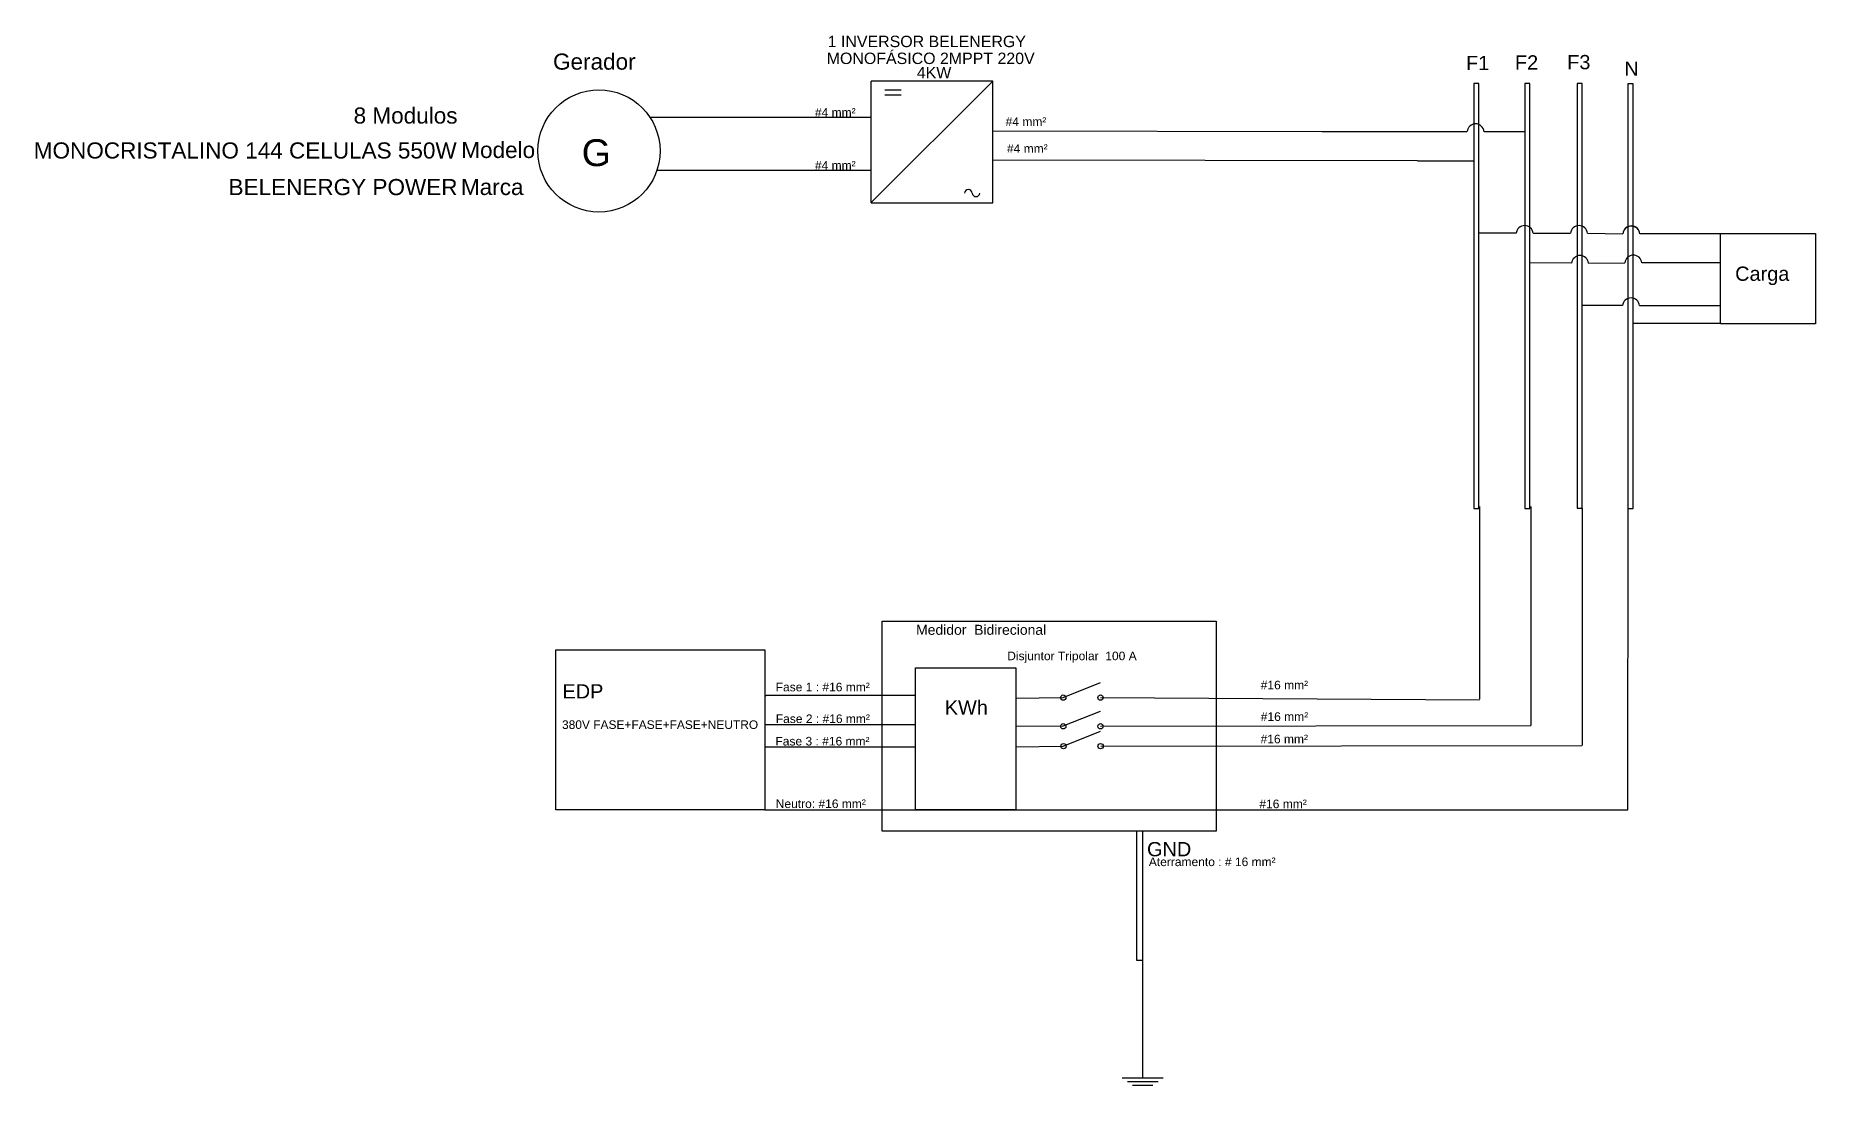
# Model space of a CAD drawing. Header units: millimetres. Extents: x 2317 to 31714, y 1197 to 18544.
import ezdxf

# ---------------------------------------------------------------- set-up
doc = ezdxf.new("R2010")
doc.units = ezdxf.units.MM
doc.styles.add('arial', font='arial.ttf')
doc.styles.get("Standard").update_dxf_attribs({"font": 'arial.ttf'})

msp = doc.modelspace()

# ---------------------------------------------------------------- linework, layer by layer
for p, q in [((18127, 17793), (16116, 17793)), ((18127, 17793), (16116, 15785)), ((16116, 15783), (16116, 17793)), ((16343, 17649), (16612, 17649)), ((18127, 15783), (18127, 17793)), ((26070, 17750), (26070, 10730)), ((26154, 17750), (26070, 17750)), ((26154, 10730), (26154, 17750)), ((26913, 17750), (26913, 11849)), ((26997, 17750), (26913, 17750)), ((26913, 17750), (26913, 10730)), ((26997, 17750), (26913, 17750)), ((26997, 11849), (26997, 17750)), ((26997, 10730), (26997, 17750)), ((27776, 17755), (27776, 11854)), ((27861, 17755), (27776, 17755)), ((27776, 17755), (27776, 10735)), ((27861, 17755), (27776, 17755)), ((27861, 11854), (27861, 17755)), ((27861, 10735), (27861, 17755)), ((28618, 17749), (28618, 11848)), ((28702, 17749), (28618, 17749)), ((28618, 17749), (28618, 10729)), ((28702, 17749), (28618, 17749)), ((28702, 11848), (28702, 17749)), ((28702, 10729), (28702, 17749)), ((16343, 17567), (16612, 17567)), ((16116, 17188), (12468, 17188)), ((23562, 16955), (18127, 16965)), ((25957, 16955), (23562, 16955)), ((26240, 16959), (26915, 16959)), ((25141, 16477), (18127, 16488)), ((25141, 16477), (26069, 16477)), ((16116, 16313), (12577, 16313)), ((16116, 15783), (18127, 15783)), ((26770, 15278), (26154, 15278)), ((27050, 15278), (27670, 15278)), ((27948, 15278), (28534, 15269)), ((28811, 15272), (30080, 15272)), ((30080, 15272), (30148, 15272)), ((27687, 14783), (26995, 14787)), ((27964, 14783), (28567, 14790)), ((28844, 14794), (29803, 14794)), ((29803, 14794), (30148, 14794)), ((28529, 14083), (27861, 14083)), ((28807, 14083), (30148, 14083)), ((28702, 13793), (30148, 13793)), ((26070, 10730), (26154, 10730)), ((26168, 10763), (26168, 7582)), ((26913, 10730), (26997, 10730)), ((27011, 10763), (27011, 7145)), ((27776, 10735), (27861, 10735)), ((27861, 10735), (27861, 6815)), ((28615, 5750), (28620, 10762)), ((28618, 10729), (28702, 10729)), ((19898, 7850), (19283, 7603)), ((14368, 7642), (14363, 7642)), ((14368, 7642), (14384, 7642)), ((16849, 7638), (14384, 7642)), ((19282, 7602), (18504, 7592)), ((19898, 7378), (19283, 7131)), ((19906, 7606), (26168, 7569)), ((14368, 7154), (14363, 7154)), ((16849, 7153), (14368, 7154)), ((19284, 7130), (18509, 7132)), ((19906, 7131), (27011, 7145)), ((14368, 6792), (16849, 6792)), ((19286, 6800), (18508, 6789)), ((19900, 7045), (19284, 6799)), ((19910, 6801), (27857, 6815)), ((14363, 5750), (28615, 5750))]:
    msp.add_line(p, q)
at = {"color": 3}
for p, q in [((20502, 5398), (20502, 3267)), ((20603, 3267), (20603, 5398)), ((20502, 3266), (20603, 3266)), ((20603, 1324), (20603, 3267)), ((20941, 1315), (20266, 1315)), ((20856, 1256), (20351, 1256)), ((20772, 1197), (20435, 1197))]:
    msp.add_line(p, q, dxfattribs=at)
for points in [[(30148, 15272), (31714, 15272), (31714, 13780), (30148, 13780)], [(16302, 8869), (21815, 8869), (21815, 5397), (16302, 5397)], [(10907, 8396), (14363, 8396), (14363, 5750), (10907, 5750)], [(16849, 8099), (18509, 8099), (18509, 5753), (16849, 5753)]]:
    msp.add_lwpolyline(points, close=True)
for centre, radius in [((11622, 16638), 1009), ((19290, 7606), 44), ((19906, 7606), 44), ((19290, 7131), 44), ((19906, 7131), 44), ((19294, 6803), 44), ((19907, 6803), 44)]:
    msp.add_circle(centre, radius)
for centre, radius, start, end in [((26101, 16947), 139, 4.8421, 175.1489), ((17722, 15937), 63.4, 3.9496, 176.0504), ((17849, 15946), 63.4, 183.9496, 356.0504), ((26911, 15266), 139, 4.8264, 175.1736), ((27809, 15266), 139, 4.8264, 175.1736), ((28673, 15260), 139, 4.8264, 175.1489), ((28673, 15257), 139, 4.8264, 175.1489), ((27826, 14772), 139, 4.8264, 175.1736), ((28706, 14778), 139, 4.8264, 175.1489), ((28668, 14071), 139, 4.8264, 175.1736)]:
    msp.add_arc(centre, radius, start, end)

# ---------------------------------------------------------------- texts
for s, height, p in [('1 INVERSOR BELENERGY', 188.29, (15400, 18353)), ('MONOFÁSICO 2MPPT 220V', 188.29, (15384, 18074)), ('F3', 235.4, (27614, 17988)), ('4KW ', 188.3, (16872, 17839)), ('F1', 235.4, (25943, 17974)), ('F2', 235.4, (26751, 17983)), ('N', 235, (28557, 17879)), ('#4 mm²', 142, (15189, 17203)), ('#4 mm²', 142, (18339, 17052)), ('G', 444, (11337, 16387)), ('#4 mm²', 142, (15189, 16328)), ('#4 mm²', 142, (18361, 16607)), ('Carga', 235.4, (30388, 14492)), ('Medidor  Bidirecional', 164.76, (16860, 8643)), ('Disjuntor Tripolar  100 A', 141.98, (18365, 8223)), ('EDP', 235.4, (11019, 7591)), ('Fase 1 : #16 mm²', 141.98, (14541, 7709)), ('#16 mm²', 142, (22552, 7742)), ('KWh', 235.4, (17333, 7324)), ('#16 mm²', 142, (22553, 7220)), ('380V FASE+FASE+FASE+NEUTRO', 141.22, (11012, 7088)), ('Fase 2 : #16 mm²', 141.98, (14543, 7185)), ('Fase 3 : #16 mm²', 141.98, (14537, 6814)), ('#16 mm²', 142, (22550, 6850)), ('Neutro: #16 mm²', 141.98, (14542, 5780)), ('#16 mm²', 142, (22530, 5778)), ('GND', 235.4, (20674, 4983)), ('Aterramento : # 16 mm²', 141.98, (20704, 4821))]:
    msp.add_text(s, height=height).set_placement(p)
at = {"style": 'arial'}
for s, p in [('Gerador ', (10863, 17981)), ('Modelo', (9348, 16521)), ('Marca', (9343, 15909))]:
    msp.add_text(s, height=266.2, dxfattribs=at).set_placement(p)
at = {"color": 2, "style": 'arial'}
for s, height, p in [('8 Modulos', 266.2, (7570, 17090)), ('MONOCRISTALINO 144 CELULAS 550W', 266.22, (2287, 16513)), ('BELENERGY POWER', 266.22, (5504, 15908))]:
    msp.add_text(s, height=height, dxfattribs=at).set_placement(p)

doc.saveas('drawing.dxf')
